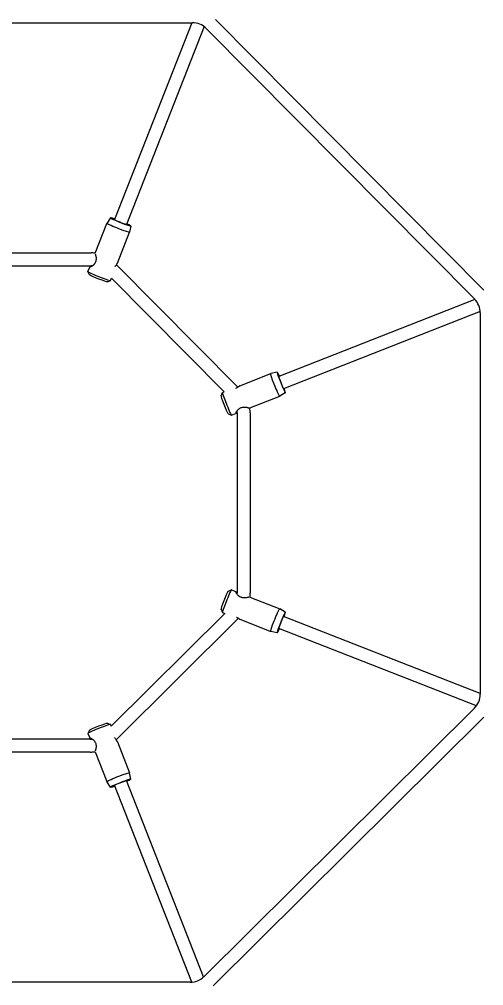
# Model space of a CAD drawing. Extents: x -5037 to 5384, y -4346 to 5633.
# Drawn here: x 37 to 610, y -599 to 594 of the extents above; entities that cross this region are included whole.
import ezdxf

# ---------------------------------------------------------------- set-up
doc = ezdxf.new("R2010")
doc.units = 0
doc.header["$LTSCALE"] = 5
doc.header["$PDMODE"] = 33
doc.header["$PDSIZE"] = 20
doc.layers.get('Defpoints').update_dxf_attribs({"linetype": 'CONTINUOUS'})
doc.layers.add('Lg_dim', color=7, linetype='CONTINUOUS')
doc.layers.add('Lg_prod', color=40, linetype='CONTINUOUS')
doc.styles.add('LG1', font='arial.ttf', dxfattribs={"height": 185})
doc.dimstyles.new('LG_DIM', dxfattribs={"dimtxt": 185, "dimasz": 120, "dimexe": 50, "dimexo": 1, "dimgap": 50, "dimtad": 0, "dimtih": 1, "dimtoh": 1, "dimdec": 0, "dimrnd": 10, "dimdsep": 46, "dimtxsty": 'LG1', "dimcen": 2.5, "dimclrt": 4, "dimadec": 4, "dimazin": 0, "dimtfac": 1, "dimtdec": 0, "dimtmove": 0, "dimatfit": 3, "dimfxl": 1, "dimtolj": 1, "dimtzin": 0, "dimarcsym": 0})

# ---------------------------------------------------------------- blocks, each defined once
blk = doc.blocks.new('*D4')
at = {"layer": 'Defpoints', "color": 0, "transparency": 16777216}
for p in [(-3021.5, -355.6), (3050.1, -354.6), (3050.1, -3761.6)]:
    blk.add_point(p, dxfattribs=at)
at = {"layer": 'Lg_dim', "color": 0, "lineweight": -2, "transparency": 16777216}
for p, q in [((-3021.5, -356.6), (-3021.5, -3811.6)), ((3050.1, -355.6), (3050.1, -3811.6)), ((-2901.5, -3761.6), (-1139.3, -3761.6)), ((2930.1, -3761.6), (546.8, -3761.6))]:
    blk.add_line(p, q, dxfattribs=at)
at = {"layer": 'Lg_dim', "color": 0, "transparency": 16777216}
for points in [[(-2901.5, -3741.6), (-2901.5, -3781.6), (-3021.5, -3761.6)], [(2930.1, -3741.6), (2930.1, -3781.6), (3050.1, -3761.6)]]:
    blk.add_solid(points, dxfattribs=at)
at = {"layer": 'Lg_dim', "color": 4, "transparency": 16777216, "insert": (-296.3, -3761.6), "char_height": 185, "attachment_point": 5, "style": 'LG1'}
blk.add_mtext('\\A1;6070 mm\\P [(19\'-11{\\H1.000000x;\\S1/4;}" in)]', dxfattribs=at)
blk = doc.blocks.new('*D5')
at = {"layer": 'Defpoints', "color": 0, "transparency": 16777216}
for p in [(365.8, 3056.6), (366.8, -3038.9), (4599.4, -3038.9)]:
    blk.add_point(p, dxfattribs=at)
at = {"layer": 'Lg_dim', "color": 0, "lineweight": -2, "transparency": 16777216}
for p, q in [((366.8, 3056.6), (4649.4, 3056.6)), ((4599.4, 2936.6), (4599.4, 561.6)), ((4599.4, -2918.9), (4599.4, -341.5)), ((367.8, -3038.9), (4649.4, -3038.9))]:
    blk.add_line(p, q, dxfattribs=at)
at = {"layer": 'Lg_dim', "color": 0, "transparency": 16777216}
for points in [[(4579.4, 2936.6), (4619.4, 2936.6), (4599.4, 3056.6)], [(4579.4, -2918.9), (4619.4, -2918.9), (4599.4, -3038.9)]]:
    blk.add_solid(points, dxfattribs=at)
at = {"layer": 'Lg_dim', "color": 4, "transparency": 16777216, "insert": (4599.4, 110), "char_height": 185, "attachment_point": 5, "style": 'LG1'}
blk.add_mtext('\\A1;6100 mm\\P [(20\'-0{\\H1.000000x;\\S3/16;}" in)]', dxfattribs=at)
blk = doc.blocks.new('*D6')
at = {"layer": 'Defpoints', "color": 0, "transparency": 16777216}
for p in [(1261.8, 3785.2), (-1233.2, 444.4), (1261.8, 444.4)]:
    blk.add_point(p, dxfattribs=at)
at = {"layer": 'Lg_dim', "color": 0, "lineweight": -2, "transparency": 16777216}
for p, q in [((-1233.2, 445.4), (-1233.2, 3835.2)), ((1261.8, 445.4), (1261.8, 3835.2)), ((-1113.2, 3785.2), (-610.1, 3785.2)), ((1141.8, 3785.2), (908.1, 3785.2))]:
    blk.add_line(p, q, dxfattribs=at)
at = {"layer": 'Lg_dim', "color": 0, "transparency": 16777216}
for points in [[(-1113.2, 3805.2), (-1113.2, 3765.2), (-1233.2, 3785.2)], [(1141.8, 3805.2), (1141.8, 3765.2), (1261.8, 3785.2)]]:
    blk.add_solid(points, dxfattribs=at)
at = {"layer": 'Lg_dim', "color": 4, "transparency": 16777216, "insert": (149, 3785.2), "char_height": 185, "attachment_point": 5, "style": 'LG1'}
blk.add_mtext('\\A1;2500 mm\\P [(8\'-2{\\H1.000000x;\\S5/16;}" in)]', dxfattribs=at)

msp = doc.modelspace()

# ---------------------------------------------------------------- linework, layer by layer
at = {"layer": 'Lg_prod', "linetype": 'Continuous', "lineweight": 0}
for p, q in [((-220.1, 589.4), (250.4, 589.4)), ((249.7, 589.4), (154.3, 346.4)), ((264.9, 584.5), (169.2, 340.5)), ((278.8, 593.5), (610.2, 259.5)), ((267.5, 582.3), (598.9, 248.2)), ((149.2, 348.7), (145, 341.7)), ((130.5, 305), (144.9, 341.7)), ((174.5, 338.7), (172.9, 330.8)), ((158, 292.8), (172.9, 330.8)), ((-96.5, 305.4), (125.5, 305.4)), ((-96.5, 289.4), (125.5, 289.4)), ((121.6, 282.2), (124.1, 288.7)), ((156.7, 290.7), (306.5, 139.7)), ((123.3, 278.3), (121.6, 282.2)), ((145.6, 269.6), (149.5, 271.3)), ((149.5, 271.3), (150.6, 274.1)), ((150.6, 274.1), (289.8, 133.8)), ((599.3, 247.8), (357, 152.7)), ((605.8, 233.1), (362.8, 137.8)), ((605.8, 231.3), (605.8, -239.2)), ((309.2, 141.5), (347.2, 156.4)), ((355.2, 158), (347.3, 156.4)), ((286, 129.1), (287.7, 133)), ((287.8, 133.1), (289.8, 133.8)), ((365.1, 132.7), (358.2, 128.5)), ((321.3, 114), (358.2, 128.5)), ((298.7, 105.1), (305.1, 107.6)), ((305.8, 107.8), (305.8, -114.3)), ((321.8, 107.8), (321.8, -114.3)), ((294.8, 106.8), (298.7, 105.1)), ((294.8, -112.1), (298.7, -110.4)), ((298.7, -110.4), (305.1, -112.9)), ((321.5, -119.3), (358.2, -133.7)), ((290.6, -139.4), (150.3, -278.6)), ((286, -134.4), (287.7, -138.3)), ((287.8, -138.3), (290.6, -139.4)), ((365.1, -138), (358.2, -133.7)), ((605.8, -238.4), (362.8, -143.1)), ((307.2, -145.5), (156.2, -295.3)), ((309.2, -146.7), (347.2, -161.7)), ((355.2, -163.3), (347.3, -161.7)), ((601, -253.7), (357, -158)), ((598.7, -256.3), (264.7, -587.7)), ((610, -267.6), (276, -599)), ((123.3, -283.6), (121.6, -287.5)), ((145.6, -274.8), (149.5, -276.5)), ((149.5, -276.5), (150.3, -278.6)), ((124.2, -294.6), (-97.8, -294.6)), ((121.6, -287.5), (124.1, -293.9)), ((158, -298), (172.9, -336)), ((124.2, -310.6), (-97.8, -310.6)), ((130.5, -310.1), (144.9, -347)), ((264.3, -588.1), (169.2, -345.8)), ((174.5, -344), (172.9, -336)), ((149.2, -353.9), (145, -347)), ((249.6, -594.6), (154.3, -351.6)), ((247.8, -594.6), (-222.8, -594.6))]:
    msp.add_line(p, q, dxfattribs=at)
for centre, radius, start, end in [((250.4, 565.4), 24, 44.7719, 90), ((125.5, 265.4), 40, 82.7165, 90), ((125.5, 265.4), 24, 86.1403, 90), ((581.8, 231.3), 24, 360, 44.7719), ((281.8, 107.8), 24, 0, 6.5247), ((281.8, 107.8), 40, 0, 8.9959), ((281.8, -114.3), 24, 356.1403, 360), ((281.8, -114.3), 40, 352.7165, 0), ((581.8, -239.2), 24, 314.7719, 0), ((124.2, -270.6), 24, 270, 276.5247), ((124.2, -270.6), 40, 270, 278.9959), ((247.8, -570.6), 24, 270, 314.7719)]:
    msp.add_arc(centre, radius, start, end, dxfattribs=at)
for centre, major_axis, start_param, end_param in [((161.8, 343.7), (-12.7, 5), -0.941353, 0.172394), ((161.8, 343.7), (-12.7, 5), 0.172394, 3.313987), ((161.8, 343.7), (-8.84, 3.47), -0.569621, 0.172394), ((161.8, 343.7), (-8.84, 3.47), 0.172394, 3.313987), ((161.8, 343.7), (8.84, -3.47), 0.172394, 0.569621), ((161.8, 343.7), (12.7, -5), 0.172394, 0.941353), ((135.6, 276.8), (-14, 5.5), 0, 0.172394), ((135.6, 276.8), (-14, 5.5), 0.172394, 3.141593), ((360.2, 145.4), (-5, 12.7), -0.172394, 2.969199), ((360.2, 145.4), (-5, 12.7), -0.941353, -0.172394), ((360.2, 145.4), (-3.47, 8.84), -0.172394, 2.969199), ((360.2, 145.4), (-3.47, 8.84), -0.569621, -0.172394), ((293.2, 119.1), (-5.5, 14), 0, 2.969199), ((360.2, 145.4), (3.47, -8.84), -0.172394, 0.569621), ((360.2, 145.4), (5, -12.7), -0.172394, 0.941353), ((293.2, 119.1), (5.5, -14), -0.172394, 0), ((293.2, -124.4), (5.5, 14), 0.172394, 3.141593), ((293.2, -124.4), (5.5, 14), 0, 0.172394), ((360.2, -150.6), (5, 12.7), 0.172394, 3.313987), ((360.2, -150.6), (3.47, 8.84), 0.172394, 3.313987), ((360.2, -150.6), (3.47, 8.84), -0.569621, 0.172394), ((360.2, -150.6), (5, 12.7), -0.941353, 0.172394), ((360.2, -150.6), (-5, -12.7), 0.172394, 0.941353), ((360.2, -150.6), (-3.47, -8.84), 0.172394, 0.569621), ((135.6, -282), (14, 5.5), 0, 2.969199), ((135.6, -282), (-14, -5.5), -0.172394, 0), ((161.8, -349), (12.7, 5), -0.172394, 2.969199), ((161.8, -349), (8.84, 3.47), -0.172394, 2.969199), ((161.8, -349), (8.84, 3.47), -0.569621, -0.172394), ((161.8, -349), (12.7, 5), -0.941353, -0.172394), ((161.8, -349), (-12.7, -5), -0.172394, 0.941353), ((161.8, -349), (-8.84, -3.47), -0.172394, 0.569621)]:
    msp.add_ellipse(centre, major_axis=major_axis, ratio=0.054622, start_param=start_param, end_param=end_param, dxfattribs=at)
at = {"layer": 'Lg_prod', "linetype": 'Continuous', "lineweight": 0, "extrusion": (0, 0, -1)}
for centre, major_axis, start_param, end_param in [((158.9, 336.3), (-14, 5.5), -0.172394, 0.009646), ((158.9, 336.3), (14, -5.5), -0.009646, 2.969199), ((134.5, 274), (-11.2, 4.4), -0.172394, -0.054731), ((134.5, 274), (11.2, -4.4), 0.054731, 2.969199), ((352.7, 142.4), (5.5, -14), 0.172394, 3.151239), ((290.5, 118), (4.4, -11.2), 0.172394, 3.086862), ((352.7, 142.4), (5.5, -14), -0.009646, 0.172394), ((290.5, 118), (4.4, -11.2), 0.054731, 0.172394), ((290.5, -123.3), (-4.4, -11.2), 0.054731, 2.969199), ((290.5, -123.3), (4.4, 11.2), -0.172394, -0.054731), ((352.7, -147.7), (-5.5, -14), -0.009646, 2.969199), ((352.7, -147.7), (5.5, 14), -0.172394, 0.009646), ((134.5, -279.2), (-11.2, -4.4), 0.054731, 0.172394), ((134.5, -279.2), (-11.2, -4.4), 0.172394, 3.086862), ((158.9, -341.5), (-14, -5.5), 0.172394, 3.151239), ((158.9, -341.5), (-14, -5.5), -0.009646, 0.172394)]:
    msp.add_ellipse(centre, major_axis=major_axis, ratio=0.054622, start_param=start_param, end_param=end_param, dxfattribs=at)
at = {"layer": 'Lg_prod', "linetype": 'Continuous', "lineweight": 0}
for points, knots in [([(130.5, 303.6), (130.5, 303.6), (130.6, 303.5), (130.7, 303.3), (130.8, 303.1), (131, 302.5), (131.1, 302.1), (131.3, 301.3), (131.4, 300.9), (131.5, 300.2), (131.5, 300), (131.5, 299.5), (131.6, 299.2), (131.6, 298.5), (131.6, 297.9), (131.5, 296.8), (131.5, 296.3), (131.3, 295.5), (131.2, 295.2), (131, 294.6), (131, 294.4), (130.6, 293.6), (130.4, 293.1), (130, 292.3), (129.8, 292.1), (129.5, 291.7), (129.3, 291.5), (129, 291.1), (128.8, 290.9), (128.5, 290.5), (128.3, 290.3), (127.8, 289.8), (127.4, 289.5), (126.9, 289.2), (126.7, 289), (126.4, 288.8), (126.2, 288.7), (125.7, 288.4), (125.4, 288.3), (125, 288.1), (124.9, 288.1), (124.7, 288), (124.6, 288), (124.4, 288), (124.4, 288), (124.2, 288), (124.2, 288), (124.1, 288.1)], [0.02849142, 0.02849142, 0.02849142, 0.02849142, 0.02887889, 0.02887889, 0.03057432, 0.03057432, 0.03226976, 0.03226976, 0.0339652, 0.0339652, 0.03481291, 0.03481291, 0.03566063, 0.03566063, 0.03735607, 0.03735607, 0.0390515, 0.0390515, 0.03989922, 0.03989922, 0.04074694, 0.04074694, 0.04244237, 0.04244237, 0.04329009, 0.04329009, 0.04413781, 0.04413781, 0.04498552, 0.04498552, 0.04583324, 0.04583324, 0.04752868, 0.04752868, 0.0483764, 0.0483764, 0.04922411, 0.04922411, 0.05091955, 0.05091955, 0.05176727, 0.05176727, 0.05261498, 0.05261498, 0.0534627, 0.0534627, 0.05431042, 0.05431042, 0.05431042, 0.05431042]), ([(124.1, 288.1), (124, 288.1), (124, 288.2), (124.1, 288.5), (124.1, 288.7), (124.3, 289.1), (124.4, 289.2), (124.5, 289.4)], [0, 0, 0, 0, 0.001698966, 0.001698966, 0.003397932, 0.003397932, 0.004417752, 0.004417752, 0.004417752, 0.004417752]), ([(155.2, 288.6), (155.3, 288.7), (155.4, 288.9), (155.7, 289.3), (155.8, 289.5), (156.2, 290.1), (156.5, 290.4), (157, 291.1), (157.2, 291.4), (157.6, 292), (157.7, 292.3), (157.9, 292.6), (157.9, 292.7), (158, 292.8)], [0.017195763, 0.017195763, 0.017195763, 0.017195763, 0.017839142, 0.017839142, 0.018688625, 0.018688625, 0.02038759, 0.02038759, 0.022086556, 0.022086556, 0.023785522, 0.023785522, 0.024565127, 0.024565127, 0.024565127, 0.024565127]), ([(309.2, 141.5), (309.1, 141.4), (309.1, 141.4), (308.7, 141.2), (308.5, 141.1), (307.9, 140.7), (307.6, 140.5), (307.1, 140.1), (306.9, 140), (306.5, 139.7), (306.3, 139.6), (305.7, 139.2), (305.3, 138.9), (304.5, 138.4), (304.2, 138.2), (303.8, 138)], [0.029790897, 0.029790897, 0.029790897, 0.029790897, 0.030574325, 0.030574325, 0.03226976, 0.03226976, 0.033965195, 0.033965195, 0.034812913, 0.034812913, 0.035660631, 0.035660631, 0.037356066, 0.037356066, 0.038630861, 0.038630861, 0.038630861, 0.038630861]), ([(304.6, 107.7), (304.5, 107.7), (304.5, 107.9), (304.5, 108.2), (304.6, 108.4), (304.8, 109), (304.9, 109.2), (305.3, 109.9), (305.5, 110.2), (305.9, 110.7), (306, 110.9), (306.3, 111.3), (306.5, 111.5), (307, 112), (307.3, 112.3), (307.9, 112.8), (308.1, 113), (308.6, 113.3), (308.8, 113.5), (309.5, 113.9), (310, 114.2), (311.1, 114.6), (311.6, 114.7), (312.5, 114.9), (312.8, 115), (313.3, 115), (313.6, 115.1), (314.1, 115.1), (314.4, 115.1), (314.9, 115.1), (315.2, 115.1), (316, 115.1), (316.5, 115), (317.4, 114.9), (317.8, 114.8), (318.6, 114.6), (318.9, 114.5), (319.4, 114.4), (319.5, 114.3), (319.8, 114.2), (319.9, 114.2), (320.1, 114.1), (320.1, 114), (320.2, 114)], [0, 0, 0, 0, 0.00169897, 0.00169897, 0.00339793, 0.00339793, 0.0050969, 0.0050969, 0.00679586, 0.00679586, 0.00764535, 0.00764535, 0.00849483, 0.00849483, 0.0101938, 0.0101938, 0.01104328, 0.01104328, 0.01189276, 0.01189276, 0.01359173, 0.01359173, 0.01529069, 0.01529069, 0.01614018, 0.01614018, 0.01698966, 0.01698966, 0.01783914, 0.01783914, 0.01868862, 0.01868862, 0.02038759, 0.02038759, 0.02208656, 0.02208656, 0.02378552, 0.02378552, 0.02463501, 0.02463501, 0.02548449, 0.02548449, 0.0263443, 0.0263443, 0.0263443, 0.0263443]), ([(305.8, 108), (305.7, 107.9), (305.5, 107.8), (305.3, 107.7), (305.2, 107.7), (305, 107.6), (304.9, 107.6), (304.8, 107.6), (304.7, 107.6), (304.6, 107.6), (304.6, 107.6), (304.6, 107.7)], [0.049911808, 0.049911808, 0.049911808, 0.049911808, 0.050919548, 0.050919548, 0.051767266, 0.051767266, 0.052614984, 0.052614984, 0.053462701, 0.053462701, 0.054310419, 0.054310419, 0.054310419, 0.054310419]), ([(320.1, -119.3), (320.1, -119.3), (320, -119.4), (319.8, -119.5), (319.5, -119.6), (318.9, -119.8), (318.6, -119.9), (317.8, -120.1), (317.4, -120.1), (316.7, -120.2), (316.4, -120.3), (316, -120.3), (315.7, -120.3), (314.9, -120.4), (314.4, -120.4), (313.3, -120.3), (312.8, -120.2), (311.9, -120.1), (311.7, -120), (311.1, -119.8), (310.8, -119.7), (310, -119.4), (309.5, -119.2), (308.8, -118.8), (308.6, -118.6), (308.1, -118.3), (307.9, -118.1), (307.5, -117.8), (307.3, -117.6), (307, -117.3), (306.8, -117.1), (306.3, -116.5), (306, -116.2), (305.6, -115.7), (305.5, -115.5), (305.3, -115.1), (305.2, -115), (304.9, -114.5), (304.8, -114.2), (304.6, -113.8), (304.6, -113.7), (304.5, -113.5), (304.5, -113.4), (304.5, -113.2), (304.5, -113.1), (304.5, -113), (304.5, -113), (304.6, -112.9)], [0.02849142, 0.02849142, 0.02849142, 0.02849142, 0.02887889, 0.02887889, 0.03057432, 0.03057432, 0.03226976, 0.03226976, 0.0339652, 0.0339652, 0.03481291, 0.03481291, 0.03566063, 0.03566063, 0.03735607, 0.03735607, 0.0390515, 0.0390515, 0.03989922, 0.03989922, 0.04074694, 0.04074694, 0.04244237, 0.04244237, 0.04329009, 0.04329009, 0.04413781, 0.04413781, 0.04498552, 0.04498552, 0.04583324, 0.04583324, 0.04752868, 0.04752868, 0.0483764, 0.0483764, 0.04922411, 0.04922411, 0.05091955, 0.05091955, 0.05176727, 0.05176727, 0.05261498, 0.05261498, 0.0534627, 0.0534627, 0.05431042, 0.05431042, 0.05431042, 0.05431042]), ([(304.6, -112.9), (304.6, -112.8), (304.7, -112.8), (305, -112.9), (305.2, -112.9), (305.5, -113.1), (305.7, -113.2), (305.8, -113.3)], [0, 0, 0, 0, 0.001698966, 0.001698966, 0.003397932, 0.003397932, 0.004417752, 0.004417752, 0.004417752, 0.004417752]), ([(305, -144), (305.2, -144.1), (305.4, -144.2), (305.7, -144.5), (306, -144.6), (306.6, -145), (306.9, -145.3), (307.6, -145.7), (307.9, -146), (308.5, -146.3), (308.7, -146.5), (309.1, -146.7), (309.1, -146.7), (309.2, -146.7)], [0.017195763, 0.017195763, 0.017195763, 0.017195763, 0.017839142, 0.017839142, 0.018688625, 0.018688625, 0.02038759, 0.02038759, 0.022086556, 0.022086556, 0.023785522, 0.023785522, 0.024565127, 0.024565127, 0.024565127, 0.024565127]), ([(124.5, -294.6), (124.4, -294.5), (124.3, -294.3), (124.2, -294.1), (124.1, -294), (124.1, -293.8), (124.1, -293.7), (124, -293.6), (124, -293.5), (124.1, -293.4), (124.1, -293.4), (124.1, -293.3)], [0.049911808, 0.049911808, 0.049911808, 0.049911808, 0.050919548, 0.050919548, 0.051767266, 0.051767266, 0.052614984, 0.052614984, 0.053462701, 0.053462701, 0.054310419, 0.054310419, 0.054310419, 0.054310419]), ([(124.1, -293.3), (124.2, -293.3), (124.3, -293.3), (124.7, -293.3), (124.9, -293.4), (125.4, -293.6), (125.7, -293.7), (126.4, -294.1), (126.7, -294.3), (127.2, -294.7), (127.4, -294.8), (127.8, -295.1), (127.9, -295.3), (128.5, -295.7), (128.8, -296.1), (129.3, -296.7), (129.5, -296.9), (129.8, -297.4), (130, -297.6), (130.4, -298.3), (130.6, -298.8), (131.1, -299.9), (131.2, -300.4), (131.4, -301.3), (131.4, -301.5), (131.5, -302.1), (131.5, -302.4), (131.6, -302.9), (131.6, -303.2), (131.6, -303.7), (131.6, -304), (131.5, -304.8), (131.5, -305.2), (131.4, -306.2), (131.3, -306.6), (131.1, -307.4), (131, -307.7), (130.8, -308.2), (130.8, -308.3), (130.7, -308.6), (130.6, -308.7), (130.5, -308.9), (130.5, -308.9), (130.5, -309)], [0, 0, 0, 0, 0.00169897, 0.00169897, 0.00339793, 0.00339793, 0.0050969, 0.0050969, 0.00679586, 0.00679586, 0.00764535, 0.00764535, 0.00849483, 0.00849483, 0.0101938, 0.0101938, 0.01104328, 0.01104328, 0.01189276, 0.01189276, 0.01359173, 0.01359173, 0.01529069, 0.01529069, 0.01614018, 0.01614018, 0.01698966, 0.01698966, 0.01783914, 0.01783914, 0.01868862, 0.01868862, 0.02038759, 0.02038759, 0.02208656, 0.02208656, 0.02378552, 0.02378552, 0.02463501, 0.02463501, 0.02548449, 0.02548449, 0.0263443, 0.0263443, 0.0263443, 0.0263443]), ([(158, -298), (157.9, -297.9), (157.9, -297.8), (157.7, -297.5), (157.6, -297.3), (157.2, -296.7), (157, -296.4), (156.6, -295.9), (156.5, -295.7), (156.2, -295.3), (156.1, -295.1), (155.7, -294.5), (155.4, -294.1), (154.9, -293.3), (154.7, -293), (154.5, -292.6)], [0.029790897, 0.029790897, 0.029790897, 0.029790897, 0.030574325, 0.030574325, 0.03226976, 0.03226976, 0.033965195, 0.033965195, 0.034812913, 0.034812913, 0.035660631, 0.035660631, 0.037356066, 0.037356066, 0.038630861, 0.038630861, 0.038630861, 0.038630861])]:
    msp.add_open_spline(points, degree=3, knots=knots, dxfattribs=at)

# ---------------------------------------------------------------- dimensions: what is measured, and where the dimension line sits
at = {"layer": 'Lg_dim'}
for base, p1, p2, picture, middle in [((1261.8, 3785.2), (-1233.2, 444.4), (1261.8, 444.4), '*D6', (149, 3785.2)), ((3050.1, -3761.6), (-3021.5, -355.6), (3050.1, -354.6), '*D4', (-296.3, -3761.6))]:
    dim = msp.add_linear_dim(base=base, p1=p1, p2=p2, dimstyle='LG_DIM', override={"dimpost": ' mm\\X'}, dxfattribs=at)
    dim.commit()
    dim.dimension.update_dxf_attribs({"geometry": picture, "text_midpoint": middle, "dimtype": 160})
dim = msp.add_linear_dim(base=(4599.396, -3038.914), p1=(365.8089, 3056.5891), p2=(366.8089, -3038.914), angle=90, dimstyle='LG_DIM', override={"dimpost": ' mm\\X'}, dxfattribs=at)
dim.commit()
dim.dimension.update_dxf_attribs({"geometry": '*D5', "text_midpoint": (4599.396, 110.0486), "dimtype": 160})

doc.saveas('drawing.dxf')
